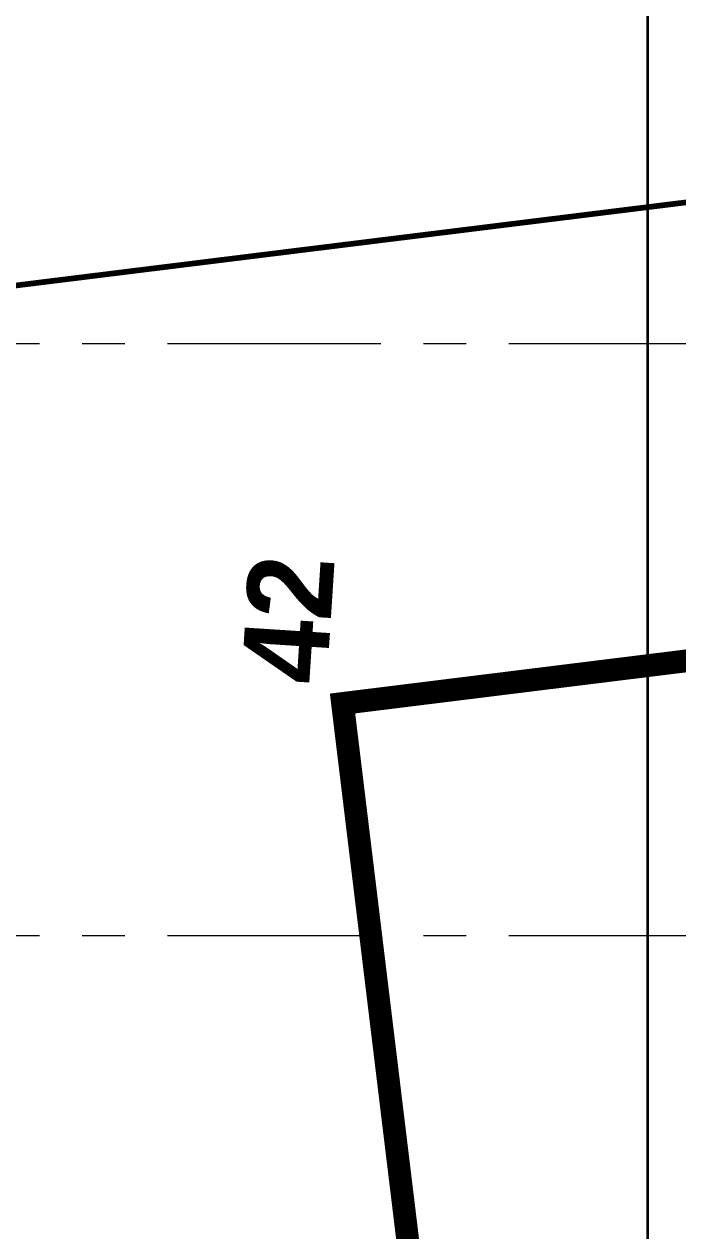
# Model space of a CAD drawing. Header units: millimetres. Extents: x -100356 to 314685, y 446 to 1273965.
# Drawn here: x 82973 to 88715, y 896606 to 907207 of the extents above; entities that cross this region are included whole.
import ezdxf
from ezdxf.xclip import XClip

# ---------------------------------------------------------------- set-up
doc = ezdxf.new("R2010")
doc.units = ezdxf.units.MM
doc.header["$XCLIPFRAME"] = 2
for name, pattern in [('20180221 BF$0$DASHDOT', [1, 0.5, -0.25, 0, -0.25]), ('CENTER', [2, 1.25, -0.25, 0.25, -0.25]), ('DASHED2', [0.375, 0.25, -0.125])]:
    doc.linetypes.add(name, pattern=pattern)
for name, color, linetype in [('20180221 BF$0$10', 1, 'Continuous'), ('20180221 BF$0$sohieu_diem', 2, 'Continuous'), ('20180221 BF$0$TREE', 99, 'Continuous')]:
    doc.layers.add(name, color=color, linetype=linetype)
for name, color, linetype, lineweight in [('20180221 BF$0$setback', 1, 'Continuous', 13), ('A.Concrete', 7, 'Continuous', 25), ('GJ', 1, 'Continuous', 13), ('LGI', 250, 'CENTER', 9), ('luoicot', 30, 'Continuous', 13)]:
    doc.layers.add(name, color=color, linetype=linetype, lineweight=lineweight)
doc.layers.add('@area depoint', color=8, linetype='Continuous', lineweight=35, plot=False)
doc.styles.add('20180221 BF$0$VAPTIMN', font='VNI-Aptima-Bold.TTF')

# ---------------------------------------------------------------- blocks, each defined once
blk = doc.blocks.new('X-GRID')
at = {"layer": 'LGI', "ltscale": 1500}
for p, q in [((5008.8, 36150), (-57318.6, 36150)), ((5008.8, 30950), (-57318.6, 30950))]:
    blk.add_line(p, q, dxfattribs=at)
blk = doc.blocks.new('A$C60262ED2')
at = {"rotation": 180}
blk.add_blockref('X-GRID', (7409, 51484, 0), dxfattribs=at)
blk = doc.blocks.new('column')
at = {"layer": 'luoicot', "ltscale": 0.5}
blk.add_blockref('A$C60262ED2', (-47109, -40384, 0), dxfattribs=at)
blk = doc.blocks.new('SITE')
at = {"layer": 'GJ', "color": 2, "linetype": 'DASHED2', "ltscale": 200, "const_width": 50, "elevation": 0}
blk.add_lwpolyline([(-1161, 11823), (38572, 16750), (72294, 20682), (72666, 20725), (70992, 24794), (67559, 33009), (67489, 32988), (63297, 41856), (55641, 39398), (32498, 31969), (30483, 38296), (27912, 37566), (20347, 35807), (-531, 30760), (-1186, 35377)], dxfattribs=at)
blk = doc.blocks.new('20180221 BF$0$hientrang')
at = {"layer": '20180221 BF$0$10', "color": 1, "linetype": 'Continuous'}
for p, q in [((-110540, 43326, 0), (-98301, 45606, 0)), ((-98301, 45606, 0), (-91530, 9756, 0))]:
    blk.add_line(p, q, dxfattribs=at)
at = {"layer": '20180221 BF$0$10', "color": 1}
for p, q in [((-110540, 43326, 0), (-98301, 45606, 0)), ((-98301, 45606, 0), (-91530, 9756, 0))]:
    blk.add_line(p, q, dxfattribs=at)
at = {"layer": '20180221 BF$0$setback', "color": 1, "linetype": '20180221 BF$0$DASHDOT', "ltscale": 200, "const_width": 200, "elevation": 0}
blk.add_lwpolyline([(-90121, 104815), (-91714, 102077), (-92674, 102048), (-92312, 95898), (-95312, 95702), (-99272, 95417), (-103263, 95232), (-108843, 94729), (-111844, 94613), (-113704, 94445), (-110540, 43326), (-98301, 45606), (-91530, 9756)], dxfattribs=at)
at = {"layer": '20180221 BF$0$sohieu_diem', "color": 3, "const_width": 93.8, "elevation": 0}
blk.add_lwpolyline([(-98348, 45606, 1), (-98254, 45606, 1)], format="xyb", close=True, dxfattribs=at)
at = {"layer": '20180221 BF$0$sohieu_diem', "color": 3, "style": '20180221 BF$0$VAPTIMN'}
blk.add_text('42', height=750, rotation=359.9273, dxfattribs=at).set_placement((-98151, 45756, 0))

msp = doc.modelspace()

# ---------------------------------------------------------------- linework, layer by layer
at = {"layer": '@area depoint', "ltscale": 0.5, "elevation": 0}
msp.add_lwpolyline([(29051.7, 877836.8), (88451.7, 877836.8), (88451.7, 961836.8), (29051.7, 961836.8)], close=True, dxfattribs=at)

# ---------------------------------------------------------------- block references
at = {"layer": '20180221 BF$0$TREE'}
ref = msp.add_blockref('20180221 BF$0$hientrang', (137502.3, 996458.1, 0), dxfattribs=dict(at, rotation=86.37342821610302))
XClip(ref).set_block_clipping_path([(-133148.1755428242, 112075.9558377523), (-124131.7889780848, -30182.5877385634), (-23551.8986045148, -23807.8059542924), (-32568.2851692542, 118450.7376220233)])
at = {"layer": 'A.Concrete'}
msp.add_blockref('column', (71940.7, 924250, 0), dxfattribs=at)
at = {"layer": 'GJ'}
msp.add_blockref('SITE', (82927, 892947, 0), dxfattribs=at)

doc.saveas('drawing.dxf')
